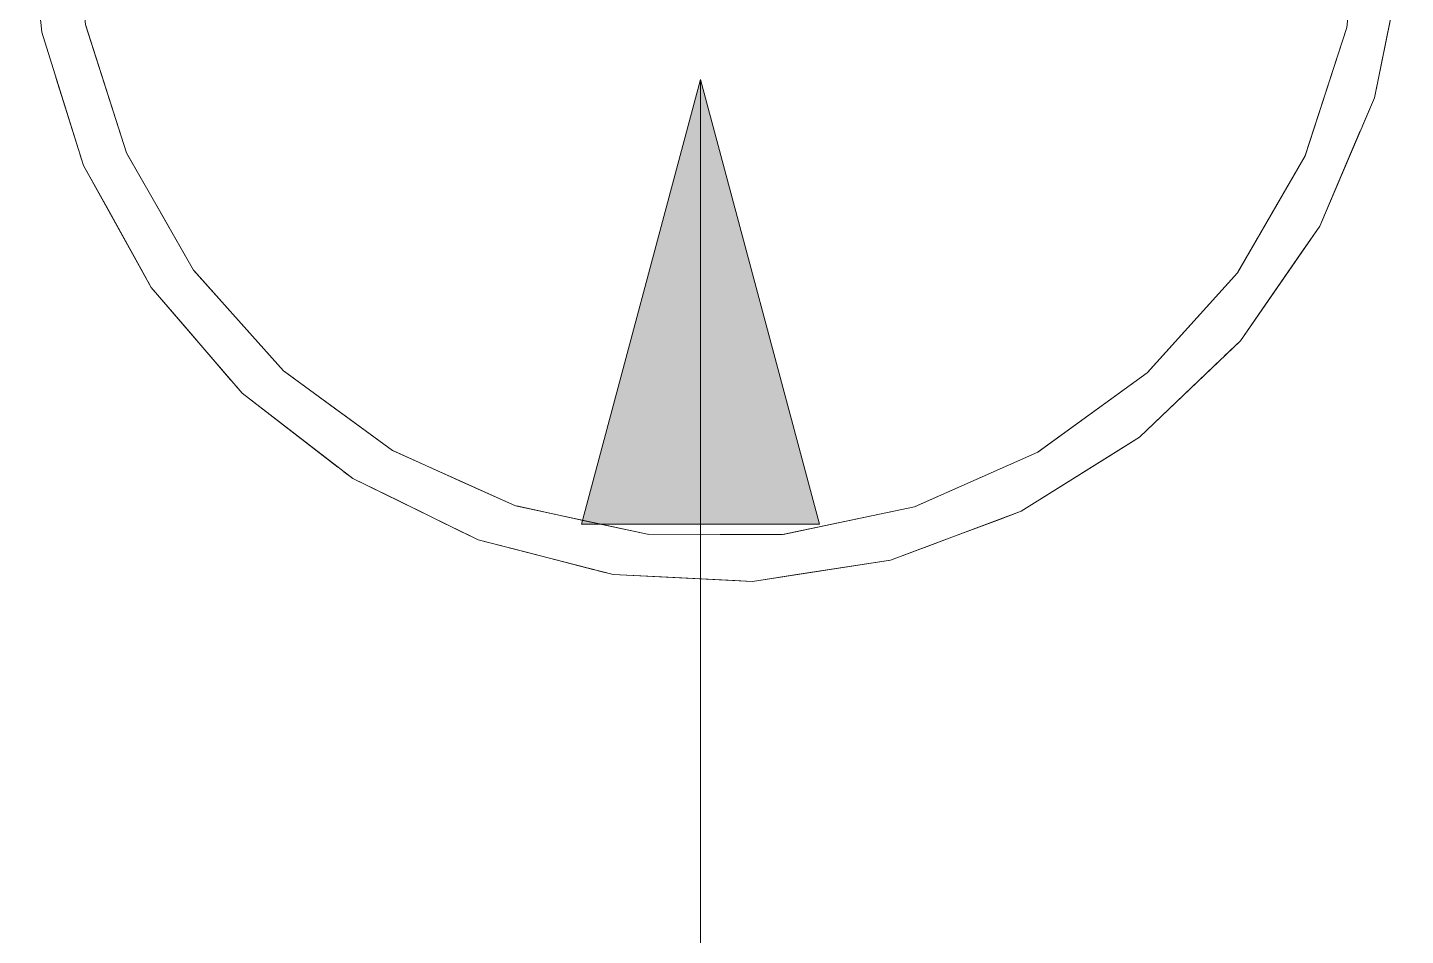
# Model space of a CAD drawing. Header units: millimetres. Extents: x 10569 to 232243, y -25347 to 80743.
# Drawn here: x 141379 to 141999, y 28156 to 28564 of the extents above; entities that cross this region are included whole.
import ezdxf

# ---------------------------------------------------------------- set-up
doc = ezdxf.new("R2010")
doc.units = ezdxf.units.MM
doc.layers.add('G-ANNO-TEXT', color=231, linetype='Continuous', lineweight=5)
doc.layers.add('Q-CASE', color=31, linetype='Continuous', lineweight=20)

# ---------------------------------------------------------------- blocks, each defined once
blk = doc.blocks.new('DLN_Cat Ladder - 750x750x4500 _WDD_-9656512-Copy _5_ of G_F')
at = {"layer": 'Q-CASE'}
for p, q in [((343.87, -878.55), (349.73, -849.57)), ((343.87, -878.55), (349.73, -849.57)), ((343.87, -878.55), (349.73, -849.57)), ((343.87, -878.55), (349.73, -849.57)), ((343.87, -878.55), (349.73, -849.57)), ((343.87, -878.55), (349.73, -849.57)), ((343.87, -878.55), (349.73, -849.57)), ((343.87, -878.55), (349.73, -849.57)), ((343.87, -878.55), (349.73, -849.57)), ((-229.45, -891.56), (-239.04, -861.58)), ((-229.45, -891.56), (-239.04, -861.58)), ((-229.45, -891.56), (-239.04, -861.58)), ((-229.45, -891.56), (-239.04, -861.58)), ((-229.45, -891.56), (-239.04, -861.58)), ((-229.45, -891.56), (-239.04, -861.58)), ((-229.45, -891.56), (-239.04, -861.58)), ((-229.45, -891.56), (-239.04, -861.58)), ((-229.45, -891.56), (-239.04, -861.58)), ((-258.94, -864.47), (-253.07, -883.15)), ((-258.94, -864.47), (-253.07, -883.15)), ((-258.94, -864.47), (-253.07, -883.15)), ((-258.94, -864.47), (-253.07, -883.15)), ((-258.94, -864.47), (-253.07, -883.15)), ((-258.94, -864.47), (-253.07, -883.15)), ((-258.94, -864.47), (-253.07, -883.15)), ((-258.94, -864.47), (-253.07, -883.15)), ((-258.94, -864.47), (-253.07, -883.15)), ((328.34, -862.39), (309.61, -919.95)), ((328.34, -862.39), (309.61, -919.95)), ((328.34, -862.39), (309.61, -919.95)), ((328.34, -862.39), (309.61, -919.95)), ((328.34, -862.39), (309.61, -919.95)), ((328.34, -862.39), (309.61, -919.95)), ((328.34, -862.39), (309.61, -919.95)), ((328.34, -862.39), (309.61, -919.95)), ((328.34, -862.39), (309.61, -919.95)), ((-252.56, -884.79), (-242.53, -916.73)), ((-252.56, -884.79), (-242.53, -916.73)), ((-252.56, -884.79), (-242.53, -916.73)), ((-252.56, -884.79), (-242.53, -916.73)), ((-252.56, -884.79), (-242.53, -916.73)), ((-252.56, -884.79), (-242.53, -916.73)), ((-252.56, -884.79), (-242.53, -916.73)), ((-252.56, -884.79), (-242.53, -916.73)), ((-252.56, -884.79), (-242.53, -916.73)), ((-220.75, -918.78), (-229.45, -891.56)), ((-220.75, -918.78), (-229.45, -891.56)), ((-220.75, -918.78), (-229.45, -891.56)), ((-220.75, -918.78), (-229.45, -891.56)), ((-220.75, -918.78), (-229.45, -891.56)), ((-220.75, -918.78), (-229.45, -891.56)), ((-220.75, -918.78), (-229.45, -891.56)), ((-220.75, -918.78), (-229.45, -891.56)), ((-220.75, -918.78), (-229.45, -891.56)), ((322.67, -936.4), (334.39, -908.87)), ((322.67, -936.4), (334.39, -908.87)), ((322.67, -936.4), (334.39, -908.87)), ((322.67, -936.4), (334.39, -908.87)), ((322.67, -936.4), (334.39, -908.87)), ((322.67, -936.4), (334.39, -908.87)), ((322.67, -936.4), (334.39, -908.87)), ((322.67, -936.4), (334.39, -908.87)), ((322.67, -936.4), (334.39, -908.87)), ((-241.88, -918.77), (-240.97, -921.68)), ((-241.88, -918.77), (-240.97, -921.68)), ((-241.88, -918.77), (-240.97, -921.68)), ((-241.88, -918.77), (-240.97, -921.68)), ((-241.88, -918.77), (-240.97, -921.68)), ((-241.88, -918.77), (-240.97, -921.68)), ((-241.88, -918.77), (-240.97, -921.68)), ((-241.88, -918.77), (-240.97, -921.68)), ((-241.88, -918.77), (-240.97, -921.68)), ((-204.77, -946.73), (-220.43, -919.34)), ((-204.77, -946.73), (-220.43, -919.34)), ((-204.77, -946.73), (-220.43, -919.34)), ((-204.77, -946.73), (-220.43, -919.34)), ((-204.77, -946.73), (-220.43, -919.34)), ((-204.77, -946.73), (-220.43, -919.34)), ((-204.77, -946.73), (-220.43, -919.34)), ((-204.77, -946.73), (-220.43, -919.34)), ((-204.77, -946.73), (-220.43, -919.34)), ((309.55, -920.13), (279.28, -972.46)), ((309.55, -920.13), (279.28, -972.46)), ((309.55, -920.13), (279.28, -972.46)), ((309.55, -920.13), (279.28, -972.46)), ((309.55, -920.13), (279.28, -972.46)), ((309.55, -920.13), (279.28, -972.46)), ((309.55, -920.13), (279.28, -972.46)), ((309.55, -920.13), (279.28, -972.46)), ((309.55, -920.13), (279.28, -972.46)), ((-240.12, -924.37), (-229.1, -944.21)), ((-240.12, -924.37), (-229.1, -944.21)), ((-240.12, -924.37), (-229.1, -944.21)), ((-240.12, -924.37), (-229.1, -944.21)), ((-240.12, -924.37), (-229.1, -944.21)), ((-240.12, -924.37), (-229.1, -944.21)), ((-240.12, -924.37), (-229.1, -944.21)), ((-240.12, -924.37), (-229.1, -944.21)), ((-240.12, -924.37), (-229.1, -944.21)), ((-229.1, -944.21), (-211.73, -975.46)), ((-229.1, -944.21), (-211.73, -975.46)), ((-229.1, -944.21), (-211.73, -975.46)), ((-229.1, -944.21), (-211.73, -975.46)), ((-229.1, -944.21), (-211.73, -975.46)), ((-229.1, -944.21), (-211.73, -975.46)), ((-229.1, -944.21), (-211.73, -975.46)), ((-229.1, -944.21), (-211.73, -975.46)), ((-229.1, -944.21), (-211.73, -975.46)), ((-190.61, -971.5), (-204.77, -946.73)), ((-190.61, -971.5), (-204.77, -946.73)), ((-190.61, -971.5), (-204.77, -946.73)), ((-190.61, -971.5), (-204.77, -946.73)), ((-190.61, -971.5), (-204.77, -946.73)), ((-190.61, -971.5), (-204.77, -946.73)), ((-190.61, -971.5), (-204.77, -946.73)), ((-190.61, -971.5), (-204.77, -946.73)), ((-190.61, -971.5), (-204.77, -946.73)), ((290.41, -988.9), (308.86, -962.24)), ((290.41, -988.9), (308.86, -962.24)), ((290.41, -988.9), (308.86, -962.24)), ((290.41, -988.9), (308.86, -962.24)), ((290.41, -988.9), (308.86, -962.24)), ((290.41, -988.9), (308.86, -962.24)), ((290.41, -988.9), (308.86, -962.24)), ((290.41, -988.9), (308.86, -962.24)), ((290.41, -988.9), (308.86, -962.24)), ((-169.13, -995.55), (-190.21, -971.94)), ((-169.13, -995.55), (-190.21, -971.94)), ((-169.13, -995.55), (-190.21, -971.94)), ((-169.13, -995.55), (-190.21, -971.94)), ((-169.13, -995.55), (-190.21, -971.94)), ((-169.13, -995.55), (-190.21, -971.94)), ((-169.13, -995.55), (-190.21, -971.94)), ((-169.13, -995.55), (-190.21, -971.94)), ((-169.13, -995.55), (-190.21, -971.94)), ((279.14, -972.7), (238.69, -1017.51)), ((279.14, -972.7), (238.69, -1017.51)), ((279.14, -972.7), (238.69, -1017.51)), ((279.14, -972.7), (238.69, -1017.51)), ((279.14, -972.7), (238.69, -1017.51)), ((279.14, -972.7), (238.69, -1017.51)), ((279.14, -972.7), (238.69, -1017.51)), ((279.14, -972.7), (238.69, -1017.51)), ((279.14, -972.7), (238.69, -1017.51)), ((-194.34, -997.04), (-173.92, -1020.79)), ((-194.34, -997.04), (-173.92, -1020.79)), ((-194.34, -997.04), (-173.92, -1020.79)), ((-194.34, -997.04), (-173.92, -1020.79)), ((-194.34, -997.04), (-173.92, -1020.79)), ((-194.34, -997.04), (-173.92, -1020.79)), ((-194.34, -997.04), (-173.92, -1020.79)), ((-194.34, -997.04), (-173.92, -1020.79)), ((-194.34, -997.04), (-173.92, -1020.79)), ((-150.15, -1016.78), (-169.13, -995.55)), ((-150.15, -1016.78), (-169.13, -995.55)), ((-150.15, -1016.78), (-169.13, -995.55)), ((-150.15, -1016.78), (-169.13, -995.55)), ((-150.15, -1016.78), (-169.13, -995.55)), ((-150.15, -1016.78), (-169.13, -995.55)), ((-150.15, -1016.78), (-169.13, -995.55)), ((-150.15, -1016.78), (-169.13, -995.55)), ((-150.15, -1016.78), (-169.13, -995.55)), ((248.36, -1033.96), (271.85, -1011.52)), ((248.36, -1033.96), (271.85, -1011.52)), ((248.36, -1033.96), (271.85, -1011.52)), ((248.36, -1033.96), (271.85, -1011.52)), ((248.36, -1033.96), (271.85, -1011.52)), ((248.36, -1033.96), (271.85, -1011.52)), ((248.36, -1033.96), (271.85, -1011.52)), ((248.36, -1033.96), (271.85, -1011.52)), ((248.36, -1033.96), (271.85, -1011.52)), ((-124.96, -1035.23), (-149.71, -1017.11)), ((-124.96, -1035.23), (-149.71, -1017.11)), ((-124.96, -1035.23), (-149.71, -1017.11)), ((-124.96, -1035.23), (-149.71, -1017.11)), ((-124.96, -1035.23), (-149.71, -1017.11)), ((-124.96, -1035.23), (-149.71, -1017.11)), ((-124.96, -1035.23), (-149.71, -1017.11)), ((-124.96, -1035.23), (-149.71, -1017.11)), ((-124.96, -1035.23), (-149.71, -1017.11)), ((238.45, -1017.78), (189.47, -1053.25)), ((238.45, -1017.78), (189.47, -1053.25)), ((238.45, -1017.78), (189.47, -1053.25)), ((238.45, -1017.78), (189.47, -1053.25)), ((238.45, -1017.78), (189.47, -1053.25)), ((238.45, -1017.78), (189.47, -1053.25)), ((238.45, -1017.78), (189.47, -1053.25)), ((238.45, -1017.78), (189.47, -1053.25)), ((238.45, -1017.78), (189.47, -1053.25)), ((-150.15, -1041.19), (-125.66, -1060.11)), ((-150.15, -1041.19), (-125.66, -1060.11)), ((-150.15, -1041.19), (-125.66, -1060.11)), ((-150.15, -1041.19), (-125.66, -1060.11)), ((-150.15, -1041.19), (-125.66, -1060.11)), ((-150.15, -1041.19), (-125.66, -1060.11)), ((-150.15, -1041.19), (-125.66, -1060.11)), ((-150.15, -1041.19), (-125.66, -1060.11)), ((-150.15, -1041.19), (-125.66, -1060.11)), ((-101.15, -1052.65), (-124.07, -1035.88)), ((-101.15, -1052.65), (-124.07, -1035.88)), ((-101.15, -1052.65), (-124.07, -1035.88)), ((-101.15, -1052.65), (-124.07, -1035.88)), ((-101.15, -1052.65), (-124.07, -1035.88)), ((-101.15, -1052.65), (-124.07, -1035.88)), ((-101.15, -1052.65), (-124.07, -1035.88)), ((-101.15, -1052.65), (-124.07, -1035.88)), ((-101.15, -1052.65), (-124.07, -1035.88)), ((-71.57, -1065.94), (-100.7, -1052.86)), ((-71.57, -1065.94), (-100.7, -1052.86)), ((-71.57, -1065.94), (-100.7, -1052.86)), ((-71.57, -1065.94), (-100.7, -1052.86)), ((-71.57, -1065.94), (-100.7, -1052.86)), ((-71.57, -1065.94), (-100.7, -1052.86)), ((-71.57, -1065.94), (-100.7, -1052.86)), ((-71.57, -1065.94), (-100.7, -1052.86)), ((-71.57, -1065.94), (-100.7, -1052.86)), ((189.27, -1053.39), (164.28, -1064.46)), ((189.27, -1053.39), (164.28, -1064.46)), ((189.27, -1053.39), (164.28, -1064.46)), ((189.27, -1053.39), (164.28, -1064.46)), ((189.27, -1053.39), (164.28, -1064.46)), ((189.27, -1053.39), (164.28, -1064.46)), ((189.27, -1053.39), (164.28, -1064.46)), ((189.27, -1053.39), (164.28, -1064.46)), ((189.27, -1053.39), (164.28, -1064.46)), ((198.19, -1069.77), (225.8, -1052.48)), ((198.19, -1069.77), (225.8, -1052.48)), ((198.19, -1069.77), (225.8, -1052.48)), ((198.19, -1069.77), (225.8, -1052.48)), ((198.19, -1069.77), (225.8, -1052.48)), ((198.19, -1069.77), (225.8, -1052.48)), ((198.19, -1069.77), (225.8, -1052.48)), ((198.19, -1069.77), (225.8, -1052.48)), ((198.19, -1069.77), (225.8, -1052.48)), ((-45.76, -1077.53), (-71.17, -1066.12)), ((-45.76, -1077.53), (-71.17, -1066.12)), ((-45.76, -1077.53), (-71.17, -1066.12)), ((-45.76, -1077.53), (-71.17, -1066.12)), ((-45.76, -1077.53), (-71.17, -1066.12)), ((-45.76, -1077.53), (-71.17, -1066.12)), ((-45.76, -1077.53), (-71.17, -1066.12)), ((-45.76, -1077.53), (-71.17, -1066.12)), ((-45.76, -1077.53), (-71.17, -1066.12)), ((164.28, -1064.46), (134.02, -1077.87)), ((164.28, -1064.46), (134.02, -1077.87)), ((164.28, -1064.46), (134.02, -1077.87)), ((164.28, -1064.46), (134.02, -1077.87)), ((164.28, -1064.46), (134.02, -1077.87)), ((164.28, -1064.46), (134.02, -1077.87)), ((164.28, -1064.46), (134.02, -1077.87)), ((164.28, -1064.46), (134.02, -1077.87)), ((164.28, -1064.46), (134.02, -1077.87)), ((-98.3, -1075.37), (-69.43, -1089.5)), ((-98.3, -1075.37), (-69.43, -1089.5)), ((-98.3, -1075.37), (-69.43, -1089.5)), ((-98.3, -1075.37), (-69.43, -1089.5)), ((-98.3, -1075.37), (-69.43, -1089.5)), ((-98.3, -1075.37), (-69.43, -1089.5)), ((-98.3, -1075.37), (-69.43, -1089.5)), ((-98.3, -1075.37), (-69.43, -1089.5)), ((-98.3, -1075.37), (-69.43, -1089.5)), ((-13.93, -1084.39), (-45.32, -1077.62)), ((-13.93, -1084.39), (-45.32, -1077.62)), ((-13.93, -1084.39), (-45.32, -1077.62)), ((-13.93, -1084.39), (-45.32, -1077.62)), ((-13.93, -1084.39), (-45.32, -1077.62)), ((-13.93, -1084.39), (-45.32, -1077.62)), ((-13.93, -1084.39), (-45.32, -1077.62)), ((-13.93, -1084.39), (-45.32, -1077.62)), ((-13.93, -1084.39), (-45.32, -1077.62)), ((133.75, -1077.99), (106.64, -1083.69)), ((133.75, -1077.99), (106.64, -1083.69)), ((133.75, -1077.99), (106.64, -1083.69)), ((133.75, -1077.99), (106.64, -1083.69)), ((133.75, -1077.99), (106.64, -1083.69)), ((133.75, -1077.99), (106.64, -1083.69)), ((133.75, -1077.99), (106.64, -1083.69)), ((133.75, -1077.99), (106.64, -1083.69)), ((133.75, -1077.99), (106.64, -1083.69)), ((13.6, -1090.33), (-13.93, -1084.39)), ((13.6, -1090.33), (-13.93, -1084.39)), ((13.6, -1090.33), (-13.93, -1084.39)), ((13.6, -1090.33), (-13.93, -1084.39)), ((13.6, -1090.33), (-13.93, -1084.39)), ((13.6, -1090.33), (-13.93, -1084.39)), ((13.6, -1090.33), (-13.93, -1084.39)), ((13.6, -1090.33), (-13.93, -1084.39)), ((13.6, -1090.33), (-13.93, -1084.39)), ((106.64, -1083.69), (74.67, -1090.41)), ((106.64, -1083.69), (74.67, -1090.41)), ((106.64, -1083.69), (74.67, -1090.41)), ((106.64, -1083.69), (74.67, -1090.41)), ((106.64, -1083.69), (74.67, -1090.41)), ((106.64, -1083.69), (74.67, -1090.41)), ((106.64, -1083.69), (74.67, -1090.41)), ((106.64, -1083.69), (74.67, -1090.41)), ((106.64, -1083.69), (74.67, -1090.41)), ((151.81, -1091.21), (172.52, -1083.49)), ((151.81, -1091.21), (172.52, -1083.49)), ((151.81, -1091.21), (172.52, -1083.49)), ((151.81, -1091.21), (172.52, -1083.49)), ((151.81, -1091.21), (172.52, -1083.49)), ((151.81, -1091.21), (172.52, -1083.49)), ((151.81, -1091.21), (172.52, -1083.49)), ((151.81, -1091.21), (172.52, -1083.49)), ((151.81, -1091.21), (172.52, -1083.49)), ((46.35, -1090.41), (14, -1090.33)), ((46.35, -1090.41), (14, -1090.33)), ((46.35, -1090.41), (14, -1090.33)), ((46.35, -1090.41), (14, -1090.33)), ((46.35, -1090.41), (14, -1090.33)), ((46.35, -1090.41), (14, -1090.33)), ((46.35, -1090.41), (14, -1090.33)), ((46.35, -1090.41), (14, -1090.33)), ((46.35, -1090.41), (14, -1090.33)), ((74.33, -1090.48), (46.35, -1090.41)), ((74.33, -1090.48), (46.35, -1090.41)), ((74.33, -1090.48), (46.35, -1090.41)), ((74.33, -1090.48), (46.35, -1090.41)), ((74.33, -1090.48), (46.35, -1090.41)), ((74.33, -1090.48), (46.35, -1090.41)), ((74.33, -1090.48), (46.35, -1090.41)), ((74.33, -1090.48), (46.35, -1090.41)), ((74.33, -1090.48), (46.35, -1090.41)), ((141.89, -1094.91), (150.65, -1091.64)), ((141.89, -1094.91), (150.65, -1091.64)), ((141.89, -1094.91), (150.65, -1091.64)), ((141.89, -1094.91), (150.65, -1091.64)), ((141.89, -1094.91), (150.65, -1091.64)), ((141.89, -1094.91), (150.65, -1091.64)), ((141.89, -1094.91), (150.65, -1091.64)), ((141.89, -1094.91), (150.65, -1091.64)), ((141.89, -1094.91), (150.65, -1091.64)), ((-40.84, -1098.44), (-10.37, -1106.28)), ((-40.84, -1098.44), (-10.37, -1106.28)), ((-40.84, -1098.44), (-10.37, -1106.28)), ((-40.84, -1098.44), (-10.37, -1106.28)), ((-40.84, -1098.44), (-10.37, -1106.28)), ((-40.84, -1098.44), (-10.37, -1106.28)), ((-40.84, -1098.44), (-10.37, -1106.28)), ((-40.84, -1098.44), (-10.37, -1106.28)), ((-40.84, -1098.44), (-10.37, -1106.28)), ((81.68, -1108.36), (114.15, -1103.32)), ((81.68, -1108.36), (114.15, -1103.32)), ((81.68, -1108.36), (114.15, -1103.32)), ((81.68, -1108.36), (114.15, -1103.32)), ((81.68, -1108.36), (114.15, -1103.32)), ((81.68, -1108.36), (114.15, -1103.32)), ((81.68, -1108.36), (114.15, -1103.32)), ((81.68, -1108.36), (114.15, -1103.32)), ((81.68, -1108.36), (114.15, -1103.32)), ((19.95, -1109.56), (52.98, -1111.18)), ((19.95, -1109.56), (52.98, -1111.18)), ((19.95, -1109.56), (52.98, -1111.18)), ((19.95, -1109.56), (52.98, -1111.18)), ((19.95, -1109.56), (52.98, -1111.18)), ((19.95, -1109.56), (52.98, -1111.18)), ((19.95, -1109.56), (52.98, -1111.18)), ((19.95, -1109.56), (52.98, -1111.18)), ((19.95, -1109.56), (52.98, -1111.18))]:
    blk.add_line(p, q, dxfattribs=at)
at = {"layer": 'Q-CASE', "flags": 128}
for points in [[(-265.3, -802), (-258.94, -864.47), (-240.12, -924.37), (-209.62, -979.26), (-168.68, -1026.87), (-118.99, -1065.26), (-62.59, -1092.84), (-1.78, -1108.5), (60.94, -1111.57), (122.99, -1101.95), (181.82, -1080.02), (235.04, -1046.69), (280.44, -1003.31), (316.17, -951.68), (340.76, -893.91), (353.21, -832.36), (354.7, -802)], [(334.7, -802), (328.34, -862.39), (309.55, -920.13), (279.14, -972.7), (238.45, -1017.78), (189.27, -1053.39), (133.75, -1077.99), (74.33, -1090.48), (13.6, -1090.33), (-45.76, -1077.53), (-101.15, -1052.65), (-150.15, -1016.78), (-190.61, -971.5), (-220.75, -918.78), (-239.25, -860.94), (-245.3, -802)], [(335.36, -906.6), (340.76, -893.91), (343.87, -878.55)], [(335.36, -906.6), (340.76, -893.91), (343.87, -878.55)], [(335.36, -906.6), (340.76, -893.91), (343.87, -878.55)], [(335.36, -906.6), (340.76, -893.91), (343.87, -878.55)], [(335.36, -906.6), (340.76, -893.91), (343.87, -878.55)], [(335.36, -906.6), (340.76, -893.91), (343.87, -878.55)], [(335.36, -906.6), (340.76, -893.91), (343.87, -878.55)], [(335.36, -906.6), (340.76, -893.91), (343.87, -878.55)], [(335.36, -906.6), (340.76, -893.91), (343.87, -878.55)], [(308.86, -962.24), (316.17, -951.68), (322.67, -936.4)], [(308.86, -962.24), (316.17, -951.68), (322.67, -936.4)], [(308.86, -962.24), (316.17, -951.68), (322.67, -936.4)], [(308.86, -962.24), (316.17, -951.68), (322.67, -936.4)], [(308.86, -962.24), (316.17, -951.68), (322.67, -936.4)], [(308.86, -962.24), (316.17, -951.68), (322.67, -936.4)], [(308.86, -962.24), (316.17, -951.68), (322.67, -936.4)], [(308.86, -962.24), (316.17, -951.68), (322.67, -936.4)], [(308.86, -962.24), (316.17, -951.68), (322.67, -936.4)], [(-211.08, -976.63), (-209.62, -979.26), (-194.34, -997.04)], [(-211.08, -976.63), (-209.62, -979.26), (-194.34, -997.04)], [(-211.08, -976.63), (-209.62, -979.26), (-194.34, -997.04)], [(-211.08, -976.63), (-209.62, -979.26), (-194.34, -997.04)], [(-211.08, -976.63), (-209.62, -979.26), (-194.34, -997.04)], [(-211.08, -976.63), (-209.62, -979.26), (-194.34, -997.04)], [(-211.08, -976.63), (-209.62, -979.26), (-194.34, -997.04)], [(-211.08, -976.63), (-209.62, -979.26), (-194.34, -997.04)], [(-211.08, -976.63), (-209.62, -979.26), (-194.34, -997.04)], [(273.15, -1010.28), (280.44, -1003.31), (290.41, -988.9)], [(273.15, -1010.28), (280.44, -1003.31), (290.41, -988.9)], [(273.15, -1010.28), (280.44, -1003.31), (290.41, -988.9)], [(273.15, -1010.28), (280.44, -1003.31), (290.41, -988.9)], [(273.15, -1010.28), (280.44, -1003.31), (290.41, -988.9)], [(273.15, -1010.28), (280.44, -1003.31), (290.41, -988.9)], [(273.15, -1010.28), (280.44, -1003.31), (290.41, -988.9)], [(273.15, -1010.28), (280.44, -1003.31), (290.41, -988.9)], [(273.15, -1010.28), (280.44, -1003.31), (290.41, -988.9)], [(-171.29, -1023.84), (-168.68, -1026.87), (-150.15, -1041.19)], [(-171.29, -1023.84), (-168.68, -1026.87), (-150.15, -1041.19)], [(-171.29, -1023.84), (-168.68, -1026.87), (-150.15, -1041.19)], [(-171.29, -1023.84), (-168.68, -1026.87), (-150.15, -1041.19)], [(-171.29, -1023.84), (-168.68, -1026.87), (-150.15, -1041.19)], [(-171.29, -1023.84), (-168.68, -1026.87), (-150.15, -1041.19)], [(-171.29, -1023.84), (-168.68, -1026.87), (-150.15, -1041.19)], [(-171.29, -1023.84), (-168.68, -1026.87), (-150.15, -1041.19)], [(-171.29, -1023.84), (-168.68, -1026.87), (-150.15, -1041.19)], [(225.8, -1052.48), (235.04, -1046.69), (248.36, -1033.96)], [(225.8, -1052.48), (235.04, -1046.69), (248.36, -1033.96)], [(225.8, -1052.48), (235.04, -1046.69), (248.36, -1033.96)], [(225.8, -1052.48), (235.04, -1046.69), (248.36, -1033.96)], [(225.8, -1052.48), (235.04, -1046.69), (248.36, -1033.96)], [(225.8, -1052.48), (235.04, -1046.69), (248.36, -1033.96)], [(225.8, -1052.48), (235.04, -1046.69), (248.36, -1033.96)], [(225.8, -1052.48), (235.04, -1046.69), (248.36, -1033.96)], [(225.8, -1052.48), (235.04, -1046.69), (248.36, -1033.96)], [(-122.95, -1062.2), (-118.99, -1065.26), (-98.3, -1075.37)], [(-122.95, -1062.2), (-118.99, -1065.26), (-98.3, -1075.37)], [(-122.95, -1062.2), (-118.99, -1065.26), (-98.3, -1075.37)], [(-122.95, -1062.2), (-118.99, -1065.26), (-98.3, -1075.37)], [(-122.95, -1062.2), (-118.99, -1065.26), (-98.3, -1075.37)], [(-122.95, -1062.2), (-118.99, -1065.26), (-98.3, -1075.37)], [(-122.95, -1062.2), (-118.99, -1065.26), (-98.3, -1075.37)], [(-122.95, -1062.2), (-118.99, -1065.26), (-98.3, -1075.37)], [(-122.95, -1062.2), (-118.99, -1065.26), (-98.3, -1075.37)], [(172.52, -1083.49), (181.82, -1080.02), (198.19, -1069.77)], [(172.52, -1083.49), (181.82, -1080.02), (198.19, -1069.77)], [(172.52, -1083.49), (181.82, -1080.02), (198.19, -1069.77)], [(172.52, -1083.49), (181.82, -1080.02), (198.19, -1069.77)], [(172.52, -1083.49), (181.82, -1080.02), (198.19, -1069.77)], [(172.52, -1083.49), (181.82, -1080.02), (198.19, -1069.77)], [(172.52, -1083.49), (181.82, -1080.02), (198.19, -1069.77)], [(172.52, -1083.49), (181.82, -1080.02), (198.19, -1069.77)], [(172.52, -1083.49), (181.82, -1080.02), (198.19, -1069.77)], [(-67.96, -1090.21), (-62.59, -1092.84), (-40.84, -1098.44)], [(-67.96, -1090.21), (-62.59, -1092.84), (-40.84, -1098.44)], [(-67.96, -1090.21), (-62.59, -1092.84), (-40.84, -1098.44)], [(-67.96, -1090.21), (-62.59, -1092.84), (-40.84, -1098.44)], [(-67.96, -1090.21), (-62.59, -1092.84), (-40.84, -1098.44)], [(-67.96, -1090.21), (-62.59, -1092.84), (-40.84, -1098.44)], [(-67.96, -1090.21), (-62.59, -1092.84), (-40.84, -1098.44)], [(-67.96, -1090.21), (-62.59, -1092.84), (-40.84, -1098.44)], [(-67.96, -1090.21), (-62.59, -1092.84), (-40.84, -1098.44)], [(114.15, -1103.32), (122.99, -1101.95), (141.89, -1094.91)], [(114.15, -1103.32), (122.99, -1101.95), (141.89, -1094.91)], [(114.15, -1103.32), (122.99, -1101.95), (141.89, -1094.91)], [(114.15, -1103.32), (122.99, -1101.95), (141.89, -1094.91)], [(114.15, -1103.32), (122.99, -1101.95), (141.89, -1094.91)], [(114.15, -1103.32), (122.99, -1101.95), (141.89, -1094.91)], [(114.15, -1103.32), (122.99, -1101.95), (141.89, -1094.91)], [(114.15, -1103.32), (122.99, -1101.95), (141.89, -1094.91)], [(114.15, -1103.32), (122.99, -1101.95), (141.89, -1094.91)], [(-8.53, -1106.76), (-1.78, -1108.5), (19.95, -1109.56)], [(-8.53, -1106.76), (-1.78, -1108.5), (19.95, -1109.56)], [(-8.53, -1106.76), (-1.78, -1108.5), (19.95, -1109.56)], [(-8.53, -1106.76), (-1.78, -1108.5), (19.95, -1109.56)], [(-8.53, -1106.76), (-1.78, -1108.5), (19.95, -1109.56)], [(-8.53, -1106.76), (-1.78, -1108.5), (19.95, -1109.56)], [(-8.53, -1106.76), (-1.78, -1108.5), (19.95, -1109.56)], [(-8.53, -1106.76), (-1.78, -1108.5), (19.95, -1109.56)], [(-8.53, -1106.76), (-1.78, -1108.5), (19.95, -1109.56)], [(52.98, -1111.18), (60.94, -1111.57), (81.68, -1108.36)], [(52.98, -1111.18), (60.94, -1111.57), (81.68, -1108.36)], [(52.98, -1111.18), (60.94, -1111.57), (81.68, -1108.36)], [(52.98, -1111.18), (60.94, -1111.57), (81.68, -1108.36)], [(52.98, -1111.18), (60.94, -1111.57), (81.68, -1108.36)], [(52.98, -1111.18), (60.94, -1111.57), (81.68, -1108.36)], [(52.98, -1111.18), (60.94, -1111.57), (81.68, -1108.36)], [(52.98, -1111.18), (60.94, -1111.57), (81.68, -1108.36)], [(52.98, -1111.18), (60.94, -1111.57), (81.68, -1108.36)]]:
    blk.add_lwpolyline(points, dxfattribs=at)

msp = doc.modelspace()

# ---------------------------------------------------------------- hatches: boundary and pattern name
at = {"layer": 'G-ANNO-TEXT'}
msp.add_hatch(color=60, dxfattribs=at).paths.add_polyline_path([(141682.11396, 28540.70574), (141628.52412, 28340.70574), (141735.7038, 28340.70574)], flags=0)

# ---------------------------------------------------------------- linework, layer by layer
at = {"layer": 'G-ANNO-TEXT', "color": 60}
for p, q in [((141682.11396, 28540.70574), (141628.52412, 28340.70574)), ((141735.7038, 28340.70574), (141682.11396, 28540.70574)), ((141682.11396, 28540.70574), (141682.11396, 27798.39263)), ((141628.52412, 28340.70574), (141735.7038, 28340.70574))]:
    msp.add_line(p, q, dxfattribs=at)

# ---------------------------------------------------------------- block references
at = {"layer": 'Q-CASE'}
msp.add_blockref('DLN_Cat Ladder - 750x750x4500 _WDD_-9656512-Copy _5_ of G_F', (141644.60188, 29426.48546), dxfattribs=at)

doc.saveas('drawing.dxf')
